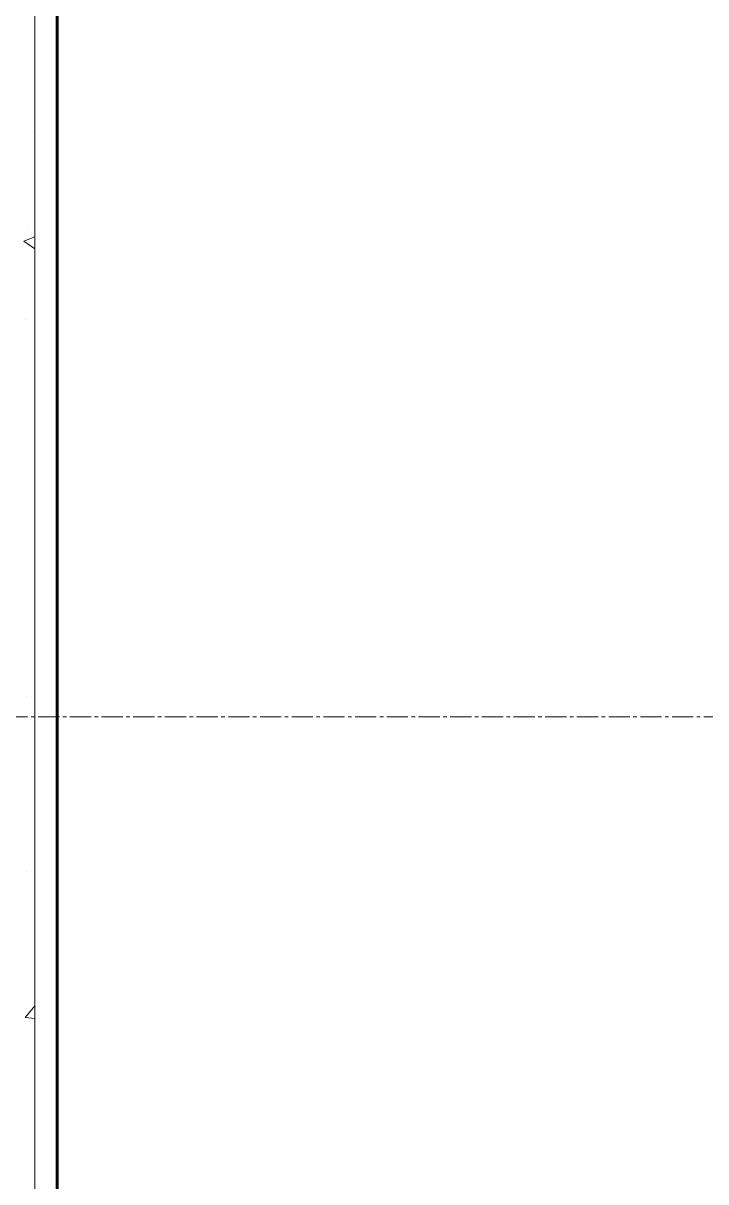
# Model space of a CAD drawing. Header units: millimetres. Extents: x 470010 to 1231400, y -134005 to 421770.
# Drawn here: x 672963 to 673578, y -72730 to -71686 of the extents above; entities that cross this region are included whole.
import ezdxf
from ezdxf.enums import TextEntityAlignment as Align

# ---------------------------------------------------------------- set-up
doc = ezdxf.new("R2010")
doc.units = ezdxf.units.MM
doc.linetypes.add('CENTER2', pattern=[28.575, 19.05, -3.175, 3.175, -3.175])
doc.layers.get('Defpoints').update_dxf_attribs({"color": 140})
for name, color, linetype, lineweight in [('0) шп потолок', 3, 'Continuous', 60), ('АР_Стены ПЕНОблок', 52, 'Continuous', 20), ('АР_Штриховка', 8, 'Continuous', 0)]:
    doc.layers.add(name, color=color, linetype=linetype, lineweight=lineweight)
doc.layers.add('РД_Оси_100', color=7, linetype='Continuous', lineweight=0, true_color=0x525252)
doc.styles.add('style1', font='ARIALN.TTF')

# ---------------------------------------------------------------- blocks, each defined once
blk = doc.blocks.new('СОШ_2200_АР_ОСИ_М100_28.05.24')
at = {"layer": 'РД_Оси_100', "color": 251, "linetype": 'CENTER2', "true_color": 0x636466}
blk.add_line((-5954.958, 21300), (29555, 21300), dxfattribs=at)
blk = doc.blocks.new('A$C9108343f')
at = {"layer": '0) шп потолок'}
blk.add_lwpolyline([(14855, 26375), (14855, 29445), (7275, 29445), (7275, 20375), (14855, 20375), (14855, 25235)], dxfattribs=at)
at = {"layer": 'АР_Стены ПЕНОблок', "color": 18, "linetype": 'Continuous', "lineweight": 20, "true_color": 0x000000}
blk.add_line((7255, 21355), (7255, 97555), dxfattribs=at)
at = {"layer": 'АР_Штриховка', "color": 18, "linetype": 'Continuous', "lineweight": 0, "true_color": 0x000000}
for p, q in [((7252.5, 28581.8), (7252.5, 28581.8)), ((7245, 28483.7), (7255, 28487.5)), ((7249.4, 28497.3), (7249.4, 28497.3)), ((7245, 28483.6), (7255, 28476.9)), ((7246.4, 28412.7), (7246.4, 28412.7)), ((7247, 28073.7), (7247, 28073.7)), ((7247.1, 27915.4), (7247.1, 27915.4)), ((7246.2, 27784), (7255, 27794.4)), ((7246.2, 27784), (7255, 27783.2))]:
    blk.add_line(p, q, dxfattribs=at)
at = {"layer": 'РД_Оси_100'}
blk.add_blockref('СОШ_2200_АР_ОСИ_М100_28.05.24', (7155, 6755), dxfattribs=at)
at = {"layer": 'Defpoints', "color": 18, "true_color": 0x000000, "style": 'style1'}
for p in [(143949.3, 316089.1), (143975, 281639.5), (143890.4, 273244.7), (143840, 264276.8), (143967.8, 254892.4), (12252, 104178.1), (12382.6, 96023.1)]:
    blk.add_attdef('АР-ПОМЕЩЕНИЕ:НАИМЕНОВАНИЕ', text='', height=100, dxfattribs=at).set_placement(p, align=Align.MIDDLE)
at = {"layer": 'Defpoints', "color": 18, "true_color": 0x000000, "style": 'style1', "flags": 8}
for p in [(143951.3, 279099.1), (143848.3, 269251.1), (143875.3, 260094.2), (144049.7, 250824.7), (163419.3, 238153.4), (155897.5, 237966), (183037.2, 237966), (143342.9, 237876.2)]:
    blk.add_attdef('АР-ПОМЕЩЕНИЕ:НАИМЕНОВАНИЕ', text='', height=100, dxfattribs=at).set_placement(p, align=Align.MIDDLE)

msp = doc.modelspace()

# ---------------------------------------------------------------- linework, layer by layer
at = {"layer": '0) шп потолок'}
msp.add_lwpolyline([(680573.57, -73991.242), (680573.57, -70921.242), (672993.57, -70921.242), (672993.57, -79991.242), (680573.57, -79991.242), (680573.57, -75131.242)], dxfattribs=at)
at = {"layer": 'АР_Стены ПЕНОблок', "color": 18, "linetype": 'Continuous', "lineweight": 20, "true_color": 0x000000}
msp.add_line((672973.57, -79011.242), (672973.57, -2811.242), dxfattribs=at)
at = {"layer": 'АР_Штриховка', "color": 18, "linetype": 'Continuous', "lineweight": 0, "true_color": 0x000000}
for p, q in [((672963.578, -71882.632), (672973.57, -71889.372)), ((672963.634, -71882.509), (672973.57, -71878.695)), ((672964.856, -72582.227), (672973.57, -72571.843)), ((672964.856, -72582.231), (672973.57, -72582.994))]:
    msp.add_line(p, q, dxfattribs=at)

# ---------------------------------------------------------------- block references
msp.add_blockref('A$C9108343f', (665718.612, -100366.242))
at = {"layer": 'РД_Оси_100'}
msp.add_blockref('СОШ_2200_АР_ОСИ_М100_28.05.24', (672873.57, -93611.242), dxfattribs=at)

doc.saveas('drawing.dxf')
